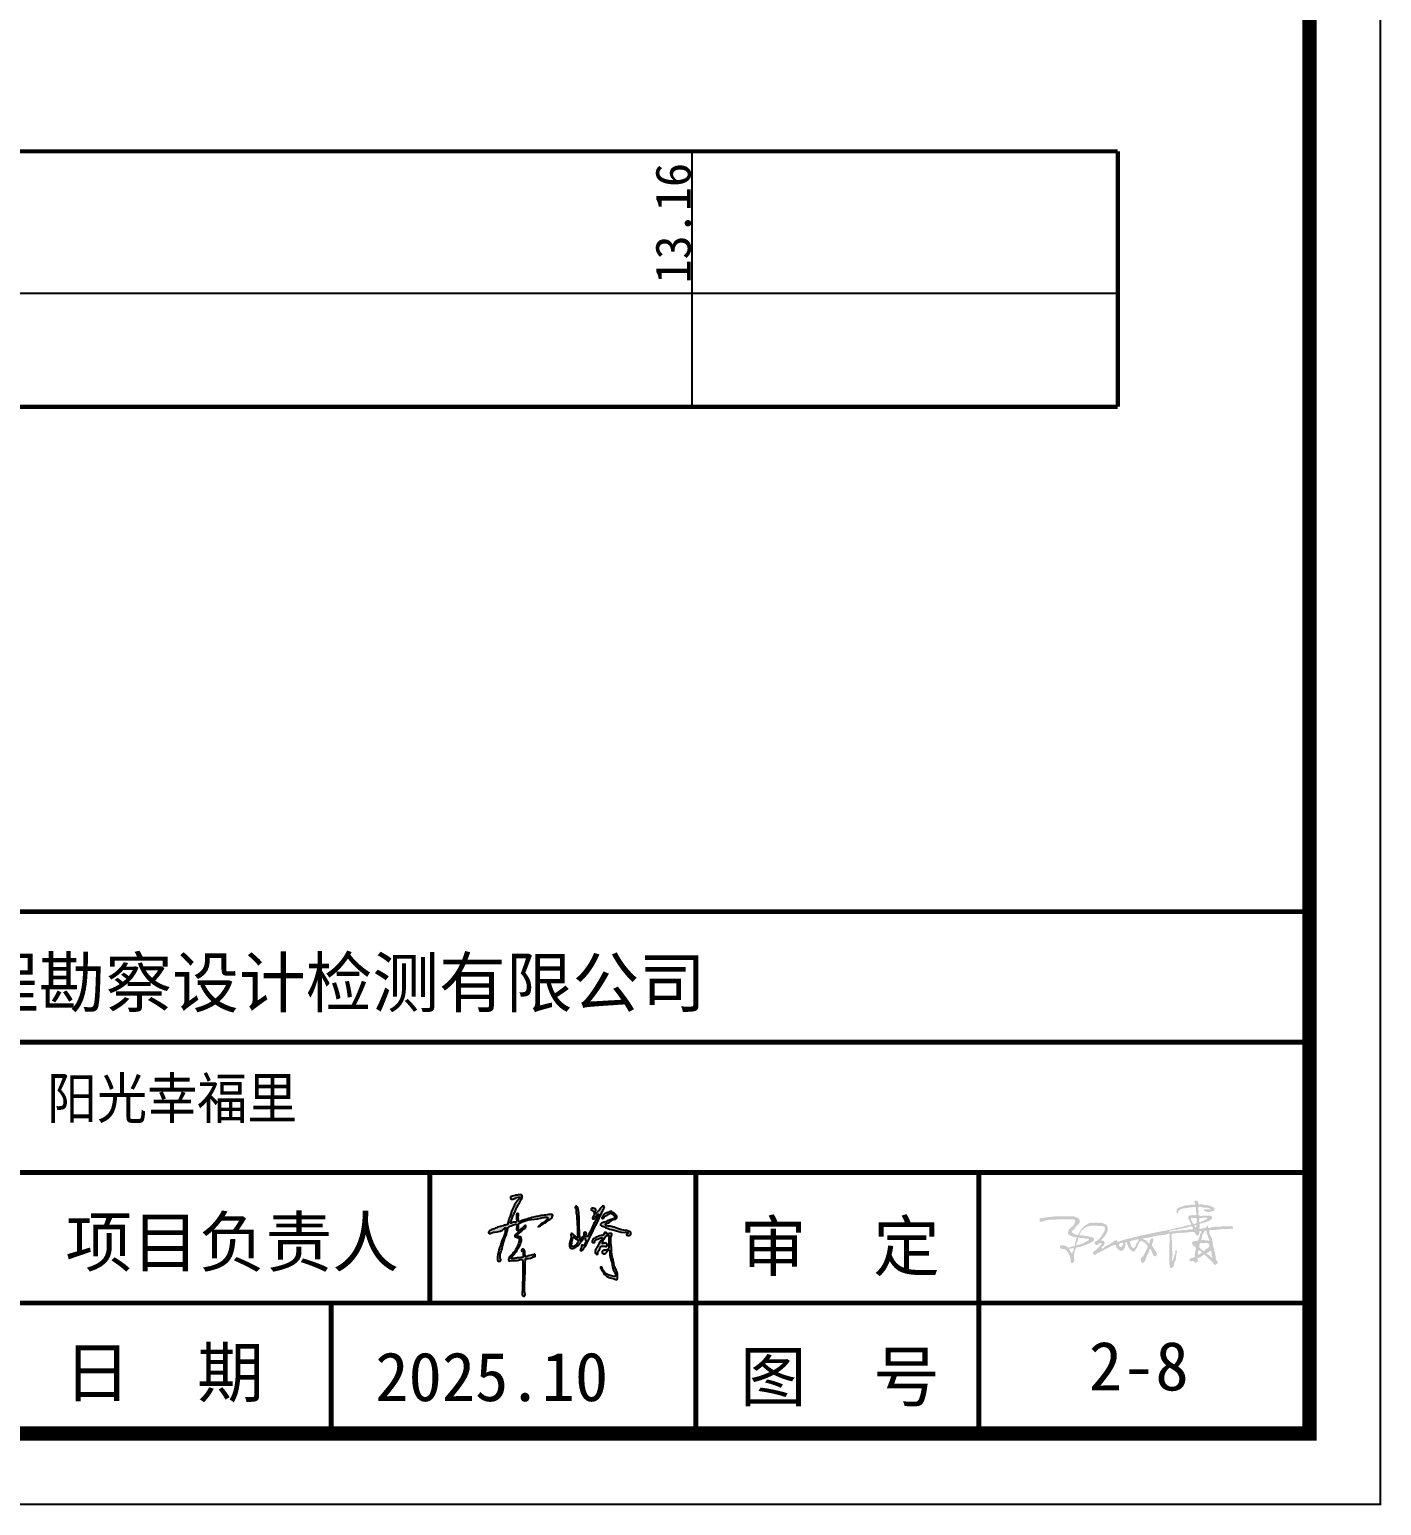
# Model space of a CAD drawing. Header units: millimetres. Extents: x -255 to 9196, y 129 to 426.
# Drawn here: x 3510.3 to 3605.6, y 129.3 to 233.3 of the extents above; entities that cross this region are included whole.
import ezdxf
from ezdxf.enums import TextEntityAlignment as Align

# ---------------------------------------------------------------- set-up
doc = ezdxf.new("R2010")
doc.units = ezdxf.units.MM
doc.layers.add('不打印', color=7, linetype='Continuous', plot=False)
doc.layers.add('地质-图框', color=7, linetype='Continuous')
doc.layers.add('地质-标注栏', color=7, linetype='Continuous')
doc.styles.add('LZ_PMT_LINE', font='', dxfattribs={"height": 2})
doc.styles.get("Standard").update_dxf_attribs({"font": 'simfang.ttf', "height": 2.5})
doc.styles.add('标注栏数据', font='simfang.ttf', dxfattribs={"width": 0.7, "height": 2.5})
doc.styles.get('LZ_PMT_LINE').set_extended_font_data('SimSun')

msp = doc.modelspace()

# ---------------------------------------------------------------- hatches: boundary and pattern name
at = {"linetype": 'Continuous'}
h = msp.add_hatch(color=0, dxfattribs=at)
edge = h.paths.add_edge_path()
edge.add_spline(control_points=[(3544.82, 151), (3544.82, 151), (3544.6, 150.97), (3544.47, 150.9), (3544.31, 150.82), (3544.19, 150.88), (3544.16, 150.96), (3544.2, 151.06), (3544.34, 151.04), (3544.51, 151.12), (3544.72, 151.15), (3545.03, 151.18), (3545, 150.96), (3544.94, 150.81), (3544.84, 150.66), (3544.75, 150.5), (3544.64, 150.33), (3544.54, 150.11), (3544.45, 149.84), (3544.31, 149.64), (3544.27, 149.43), (3544.21, 149.32), (3544.11, 149.16), (3544.28, 149.17), (3544.38, 149.22), (3544.51, 149.23), (3544.66, 149.25), (3544.59, 149.49), (3544.63, 149.64), (3544.59, 149.84), (3544.77, 149.84), (3544.71, 149.64), (3544.74, 149.49), (3544.72, 149.34), (3544.78, 149.25), (3544.98, 149.37), (3545.26, 149.42), (3545.67, 149.55), (3546.07, 149.63), (3546.46, 149.73), (3546.79, 149.73), (3547.01, 149.8), (3547.19, 149.73), (3547.09, 149.52), (3546.85, 149.35), (3546.56, 149.14), (3546.3, 148.98), (3546.18, 148.92), (3546.11, 148.89), (3546.21, 149), (3546.3, 149.07), (3546.5, 149.2), (3546.66, 149.34), (3546.79, 149.44), (3546.83, 149.55), (3546.67, 149.6), (3546.02, 149.38), (3545.39, 149.47), (3544.72, 149.11), (3544.75, 149.07), (3544.72, 148.95), (3544.77, 148.83), (3544.75, 148.68), (3544.84, 148.63), (3544.91, 148.75), (3545.02, 148.83), (3545.11, 148.92), (3545.18, 149), (3545.27, 148.98), (3545.25, 148.82), (3545.07, 148.73), (3544.91, 148.54), (3544.76, 148.45), (3544.67, 148.36), (3544.67, 148.29), (3544.7, 148.17), (3544.93, 148.24), (3544.98, 147.92), (3544.84, 147.58), (3544.62, 147.19), (3544.38, 146.87), (3544.24, 146.77), (3544.2, 146.68), (3544.38, 146.63), (3544.56, 146.7), (3544.83, 146.72), (3544.97, 146.74), (3545.09, 146.76), (3545.06, 146.91), (3545.06, 147.02), (3545.06, 147.18), (3544.93, 147.19), (3544.96, 147.38), (3545.2, 147.28), (3545.16, 147.06), (3545.22, 146.93), (3545.18, 146.77), (3545.47, 146.87), (3545.63, 146.9), (3545.81, 146.94), (3545.89, 146.98), (3545.91, 146.94), (3545.92, 146.9), (3545.92, 146.86), (3545.91, 146.81), (3545.86, 146.81), (3545.68, 146.74), (3545.49, 146.69), (3545.28, 146.67), (3545.26, 146.65), (3545.22, 146.65), (3545.24, 146.62), (3545.18, 146.28), (3545.23, 145.64), (3545.16, 144.87), (3545.15, 144.35), (3545.23, 144.12), (3545.18, 143.99), (3544.99, 144.04), (3545.03, 144.87), (3545.04, 145.58), (3545.03, 146.31), (3545.06, 146.49), (3545.02, 146.54), (3545, 146.6), (3544.81, 146.57), (3544.55, 146.5), (3544.29, 146.54), (3544.07, 146.48), (3544.05, 146.55), (3544.03, 146.61), (3544.06, 146.71), (3544.17, 146.87), (3544.44, 147.09), (3544.61, 147.43), (3544.74, 147.71), (3544.81, 147.89), (3544.82, 148.1), (3544.64, 148.16), (3544.47, 148.2), (3544.49, 148.36), (3544.61, 148.42), (3544.71, 148.48), (3544.73, 148.6), (3544.61, 148.67), (3544.6, 148.84), (3544.66, 149), (3544.57, 149.1), (3544.39, 149.01), (3544.22, 149), (3544.02, 148.91), (3543.98, 148.62), (3543.83, 148.22), (3543.63, 147.67), (3543.56, 147.23), (3543.42, 146.96), (3543.46, 146.82), (3543.44, 146.7), (3543.51, 146.6), (3543.47, 146.52), (3543.43, 146.47), (3543.36, 146.48), (3543.27, 146.49), (3543.25, 146.64), (3543.31, 147.16), (3543.54, 147.84), (3543.81, 148.51), (3543.81, 148.76), (3543.9, 148.86), (3543.77, 148.85), (3543.66, 148.57), (3543.18, 148.57), (3542.84, 148.49), (3542.71, 148.4), (3542.63, 148.46), (3542.64, 148.58), (3542.79, 148.69), (3543.04, 148.77), (3543.36, 148.93), (3543.67, 148.97), (3543.85, 149.05), (3543.98, 149.04), (3543.99, 149.26), (3544.23, 149.77), (3544.35, 150.46), (3544.75, 150.81), (3544.8, 150.89), (3544.83, 150.93), (3544.84, 150.96), (3544.86, 150.99), (3544.82, 151), (3544.82, 151)], knot_values=[0, 0, 0, 0, 0.197659, 0.38152, 0.566109, 0.652135, 0.748753, 0.807036, 0.92578, 1.122031, 1.368988, 1.626652, 1.76802, 1.918621, 2.118344, 2.300641, 2.476901, 2.727997, 3.020459, 3.30281, 3.467088, 3.639635, 3.748419, 3.829445, 4.003086, 4.123696, 4.214806, 4.40081, 4.667341, 4.776567, 4.878347, 5.011798, 5.239779, 5.391232, 5.421408, 5.561877, 5.912571, 6.38166, 6.788598, 7.158235, 7.581854, 7.75821, 7.879208, 8.024703, 8.302733, 8.776744, 9.113748, 9.171835, 9.21185, 9.282009, 9.431192, 9.655122, 9.945004, 10.084012, 10.156313, 10.23478, 10.492922, 12.265977, 12.308224, 12.341497, 12.381398, 12.643767, 12.73859, 12.784271, 12.894334, 13.057034, 13.22312, 13.293963, 13.355493, 13.427134, 13.691979, 13.931156, 14.154695, 14.230531, 14.280349, 14.357953, 14.559753, 14.73671, 15.127693, 15.701362, 16.09181, 16.245167, 16.284172, 16.325965, 16.693564, 16.937976, 17.092889, 17.140175, 17.268068, 17.432612, 17.543247, 17.640717, 17.742204, 17.919021, 18.124187, 18.330875, 18.38331, 18.514374, 18.915136, 19.05586, 19.094889, 19.129342, 19.171939, 19.2281, 19.253164, 19.30045, 19.335915, 19.866366, 19.900833, 19.91431, 19.956102, 19.971506, 20.016335, 20.975658, 21.868584, 22.374573, 22.482502, 22.597173, 22.697846, 22.941553, 24.708467, 25.088101, 25.161193, 25.220954, 25.277606, 25.350797, 25.711986, 26.113546, 26.20435, 26.256258, 26.30822, 26.383415, 26.54161, 26.923438, 27.405824, 27.649529, 27.849929, 27.988286, 28.210288, 28.334066, 28.448614, 28.601664, 28.712075, 28.802319, 28.905249, 29.053216, 29.28859, 29.3441, 29.421244, 29.800842, 29.895833, 30.034219, 30.598059, 31.241971, 31.744499, 31.964954, 32.082734, 32.192402, 32.311997, 32.392136, 32.448377, 32.505145, 32.585331, 32.68582, 32.890345, 34.212601, 34.822842, 34.959792, 35.019354, 35.099489, 35.175216, 35.910229, 36.17828, 36.27437, 36.332015, 36.438545, 36.566652, 36.87459, 37.22398, 37.642874, 37.759289, 37.851306, 37.959659, 38.310672, 39.66111, 39.8191, 39.895663, 39.943134, 39.968266, 39.993907, 40.020381, 40.020381, 40.020381, 40.020381], degree=3, periodic=0)
h = msp.add_hatch(color=0, dxfattribs=at)
edge = h.paths.add_edge_path()
edge.add_spline(control_points=[(3548.75, 150.19), (3548.75, 150.19), (3548.7, 150.37), (3548.87, 150.36), (3548.96, 150.23), (3548.99, 149.93), (3549.04, 149.38), (3549.02, 148.81), (3549.05, 148.29), (3549.08, 148.13), (3549.06, 147.94), (3549.13, 147.99), (3549.15, 148.1), (3549.25, 148.18), (3549.33, 148.25), (3549.35, 148.33), (3549.34, 148.41), (3549.36, 148.53), (3549.46, 148.52), (3549.54, 148.47), (3549.52, 148.38), (3549.46, 148.31), (3549.49, 148.22), (3549.57, 148.2), (3549.64, 148.28), (3549.88, 148.6), (3550.04, 149.21), (3550.28, 149.54), (3550.42, 149.81), (3550.24, 149.77), (3550.22, 149.63), (3550.13, 149.53), (3550.06, 149.44), (3549.91, 149.48), (3550.01, 149.61), (3550.05, 149.7), (3550.08, 149.76), (3550.09, 149.81), (3550.05, 149.85), (3550.07, 149.92), (3550.03, 149.99), (3549.96, 150.06), (3549.84, 150.09), (3549.87, 150.18), (3549.91, 150.23), (3549.94, 150.22), (3549.99, 150.22), (3550.05, 150.21), (3550.12, 150.18), (3550.22, 150.15), (3550.19, 150.05), (3550.13, 149.98), (3550.13, 149.9), (3550.13, 149.78), (3550.28, 149.92), (3550.41, 150.06), (3550.56, 150.26), (3550.7, 150.38), (3550.79, 150.35), (3550.79, 150.24), (3550.68, 150.09), (3550.41, 149.33), (3549.9, 148.52), (3549.57, 147.67), (3549.39, 147.43), (3549.31, 147.35), (3549.28, 147.25), (3549.19, 147.25), (3549.09, 147.22), (3549.1, 147.34), (3549.17, 147.41), (3549.18, 147.5), (3549.19, 147.64), (3549.26, 147.6), (3549.29, 147.58), (3549.36, 147.57), (3549.39, 147.71), (3549.48, 147.78), (3549.53, 147.92), (3549.43, 148.01), (3549.45, 148.12), (3549.33, 148.18), (3549.29, 147.98), (3549.15, 147.88), (3549.05, 147.69), (3548.91, 147.55), (3548.75, 147.45), (3548.59, 147.37), (3548.44, 147.37), (3548.31, 147.46), (3548.33, 147.72), (3548.41, 147.96), (3548.47, 148.21), (3548.41, 148.36), (3548.49, 148.44), (3548.57, 148.4), (3548.62, 148.3), (3548.75, 148.24), (3548.82, 148.17), (3548.89, 148.1), (3548.94, 148.19), (3548.89, 148.37), (3548.91, 148.81), (3548.86, 149.31), (3548.85, 149.75), (3548.77, 149.98), (3548.84, 150.11), (3548.75, 150.19), (3548.75, 150.19)], knot_values=[0, 0, 0, 0, 0.151641, 0.238659, 0.376664, 0.590515, 1.141021, 2.014882, 2.347755, 2.615323, 2.676021, 2.710593, 2.804102, 3.007035, 3.061602, 3.13322, 3.245143, 3.315186, 3.427304, 3.477072, 3.564265, 3.655727, 3.739894, 3.799056, 3.87173, 4.029935, 5.057343, 5.495043, 5.597064, 5.685824, 5.870477, 5.988218, 6.103187, 6.183129, 6.327156, 6.441553, 6.499549, 6.531273, 6.581438, 6.655339, 6.72585, 6.812621, 6.931223, 7.021295, 7.055988, 7.084035, 7.115588, 7.194681, 7.265663, 7.364865, 7.435714, 7.528285, 7.616981, 7.694766, 7.78323, 8.036039, 8.413504, 8.498284, 8.569266, 8.640116, 8.796808, 9.11983, 11.055099, 11.664171, 11.835983, 11.928577, 12.010113, 12.106825, 12.184086, 12.258206, 12.373062, 12.483201, 12.58762, 12.624928, 12.680159, 12.714126, 12.812598, 13.001774, 13.096833, 13.217036, 13.332331, 13.402875, 13.528845, 13.768977, 13.951307, 14.158673, 14.352187, 14.53796, 14.658549, 14.786357, 14.957076, 15.350749, 15.580771, 15.713776, 15.795278, 15.84804, 15.944469, 16.12046, 16.24941, 16.284195, 16.350242, 16.460828, 16.859637, 17.639134, 17.969349, 18.182657, 18.322554, 18.394148, 18.394148, 18.394148, 18.394148], degree=3, periodic=0)
edge = h.paths.add_edge_path()
edge.add_spline(control_points=[(3548.53, 148.08), (3548.53, 148.08), (3548.59, 148.16), (3548.68, 148.15), (3548.74, 148.06), (3548.84, 147.99), (3548.96, 147.97), (3548.99, 147.88), (3548.93, 147.81), (3548.87, 147.7), (3548.75, 147.56), (3548.6, 147.52), (3548.42, 147.56), (3548.48, 147.73), (3548.49, 147.88), (3548.51, 147.97), (3548.53, 148.08), (3548.53, 148.08)], knot_values=[0, 0, 0, 0, 0.075273, 0.154812, 0.252221, 0.377888, 0.530519, 0.569008, 0.63793, 0.773479, 0.964927, 1.137476, 1.253643, 1.402924, 1.561683, 1.692143, 1.765906, 1.765906, 1.765906, 1.765906], degree=3, periodic=0)
h = msp.add_hatch(color=0, dxfattribs=at)
edge = h.paths.add_edge_path()
edge.add_spline(control_points=[(3550.67, 149.48), (3550.67, 149.48), (3550.6, 149.51), (3550.63, 149.59), (3550.66, 149.65), (3550.69, 149.74), (3550.8, 149.79), (3550.9, 149.87), (3551.04, 149.93), (3551.16, 149.96), (3551.29, 150.01), (3551.34, 149.93), (3551.43, 149.91), (3551.51, 149.81), (3551.66, 149.74), (3551.68, 149.59), (3551.65, 149.45), (3551.33, 149.45), (3551.16, 149.18), (3550.92, 149.15), (3550.79, 148.99), (3551.36, 148.94), (3551.7, 148.76), (3552.19, 148.67), (3552.52, 148.61), (3552.65, 148.51), (3552.68, 148.4), (3552.63, 148.31), (3552.51, 148.3), (3552.44, 148.3), (3552.34, 148.32), (3552.38, 148.38), (3552.43, 148.4), (3552.46, 148.53), (3551.92, 148.47), (3551.6, 148.67), (3551.1, 148.74), (3550.84, 148.87), (3550.67, 148.96), (3550.53, 148.97), (3550.51, 149.06), (3550.57, 149.18), (3550.84, 149.22), (3551.12, 149.37), (3551.37, 149.44), (3551.58, 149.57), (3551.49, 149.72), (3551.37, 149.76), (3551.28, 149.87), (3551.14, 149.86), (3551.03, 149.72), (3550.85, 149.66), (3550.73, 149.56), (3550.72, 149.48), (3550.67, 149.48), (3550.67, 149.48)], knot_values=[0, 0, 0, 0, 0.068569, 0.120283, 0.209334, 0.288456, 0.410161, 0.543077, 0.67672, 0.831793, 0.968421, 0.997207, 1.096469, 1.208819, 1.397135, 1.525038, 1.6288, 1.79443, 2.318001, 2.461788, 2.508986, 2.880792, 3.402072, 4.029968, 4.268004, 4.406366, 4.496694, 4.587713, 4.670899, 4.818574, 4.863121, 4.909296, 4.982462, 5.020931, 5.274915, 5.995984, 6.445824, 6.716471, 6.880111, 7.020502, 7.069661, 7.134015, 7.408033, 7.793483, 8.071446, 8.264313, 8.338473, 8.530902, 8.628222, 8.742587, 8.884205, 9.139889, 9.29114, 9.346422, 9.364859, 9.364859, 9.364859, 9.364859], degree=3, periodic=0)
h = msp.add_hatch(color=256)
edge = h.paths.add_edge_path(flags=16)
edge.add_spline(control_points=[(3587.06, 147.65), (3587.05, 147.62), (3587.05, 147.57), (3587.11, 147.52), (3587.16, 147.49), (3587.21, 147.48), (3587.28, 147.49), (3587.29, 147.56), (3587.33, 147.61), (3587.35, 147.67), (3587.37, 147.72), (3587.35, 147.78), (3587.28, 147.78), (3587.21, 147.76), (3587.14, 147.75), (3587.12, 147.68), (3587.07, 147.69), (3587.06, 147.67), (3587.06, 147.65), (3587.06, 147.65)], knot_values=[0, 0, 0, 0, 1.094844, 2.010583, 2.936971, 3.772058, 4.559337, 5.371692, 6.406572, 7.298431, 8.125414, 8.707814, 9.723429, 10.914867, 11.774738, 12.831234, 13.232699, 13.516351, 13.791121, 13.791121, 13.791121, 13.791121], degree=3, periodic=0)
edge = h.paths.add_edge_path()
edge.add_spline(control_points=[(3581.47, 149.27), (3581.47, 149.31), (3581.47, 149.39), (3581.48, 149.45), (3581.47, 149.5), (3581.53, 149.5), (3581.65, 149.52), (3581.89, 149.57), (3582.2, 149.59), (3582.47, 149.64), (3582.72, 149.63), (3582.98, 149.63), (3583.25, 149.64), (3583.55, 149.63), (3583.76, 149.64), (3583.98, 149.63), (3584.11, 149.53), (3584.28, 149.46), (3584.32, 149.28), (3584.24, 149.08), (3584.02, 148.95), (3583.91, 148.72), (3583.76, 148.64), (3583.72, 148.5), (3583.91, 148.42), (3584.14, 148.24), (3584.24, 148.46), (3584.31, 148.62), (3584.48, 148.82), (3584.7, 149.01), (3584.91, 149.15), (3585.18, 149.21), (3585.46, 149.18), (3585.79, 149.21), (3586.03, 149.12), (3586.23, 149.02), (3586.27, 148.82), (3586.29, 148.62), (3586.16, 148.4), (3586.03, 148.19), (3585.9, 148.06), (3585.8, 147.98), (3585.84, 147.89), (3585.95, 147.96), (3586.09, 147.79), (3586.02, 147.56), (3585.86, 147.5), (3585.83, 147.42), (3585.86, 147.33), (3586.01, 147.44), (3586.1, 147.55), (3586.28, 147.6), (3586.41, 147.69), (3586.57, 147.77), (3586.68, 147.88), (3586.82, 147.98), (3586.93, 147.93), (3587.01, 147.8), (3587.19, 147.93), (3587.6, 148.03), (3588.29, 148.22), (3589.17, 148.4), (3590.02, 148.58), (3590.71, 148.7), (3591.23, 148.85), (3591.56, 148.89), (3591.82, 149.01), (3592, 148.99), (3592.19, 149.07), (3592.08, 149.21), (3592.05, 149.34), (3591.94, 149.45), (3591.93, 149.59), (3592, 149.71), (3592.17, 149.7), (3592.32, 149.75), (3592.49, 149.69), (3592.52, 149.81), (3592.51, 149.96), (3592.48, 150.11), (3592.49, 150.33), (3592.27, 150.28), (3592.07, 150.28), (3591.84, 150.22), (3591.6, 150.21), (3591.42, 150.14), (3591.28, 150.07), (3591.24, 149.97), (3591.26, 149.9), (3591.19, 149.84), (3591.13, 149.92), (3591.12, 150.02), (3591.14, 150.19), (3591.37, 150.28), (3591.59, 150.37), (3591.85, 150.43), (3592.09, 150.42), (3592.26, 150.5), (3592.47, 150.42), (3592.42, 150.56), (3592.39, 150.62), (3592.38, 150.69), (3592.4, 150.76), (3592.49, 150.76), (3592.58, 150.72), (3592.67, 150.63), (3592.65, 150.54), (3592.65, 150.44), (3592.83, 150.52), (3593, 150.45), (3593.25, 150.43), (3593.48, 150.4), (3593.65, 150.31), (3593.78, 150.24), (3593.81, 150.13), (3593.77, 150.05), (3593.67, 150.01), (3593.53, 149.97), (3593.37, 149.94), (3593.24, 149.96), (3593.16, 150), (3593.07, 149.99), (3593.06, 150.07), (3593.07, 150.16), (3593.22, 150.12), (3593.34, 150.13), (3593.44, 150.13), (3593.53, 150.11), (3593.52, 150.18), (3593.4, 150.23), (3593.24, 150.25), (3593.04, 150.25), (3592.89, 150.29), (3592.78, 150.32), (3592.68, 150.33), (3592.65, 150.22), (3592.67, 150.08), (3592.68, 149.92), (3592.64, 149.77), (3592.7, 149.7), (3592.85, 149.65), (3593.1, 149.71), (3593.35, 149.67), (3593.56, 149.69), (3593.68, 149.52), (3593.46, 149.31), (3593.18, 149.25), (3592.95, 149.14), (3592.76, 149.14), (3592.73, 149.03), (3592.76, 148.93), (3592.68, 148.7), (3592.98, 148.79), (3593.12, 148.84), (3593.27, 148.86), (3593.24, 148.97), (3593.37, 149.02), (3593.28, 148.73), (3593.76, 148.96), (3594.09, 148.88), (3594.56, 148.97), (3594.85, 148.92), (3595.02, 148.97), (3595.08, 148.91), (3595.11, 148.86), (3595.11, 148.81), (3595.09, 148.77), (3595.04, 148.78), (3594.96, 148.77), (3594.81, 148.75), (3594.51, 148.74), (3594.1, 148.74), (3593.76, 148.65), (3593.45, 148.7), (3593.38, 148.43), (3593.62, 148.17), (3593.67, 147.7), (3593.75, 147.27), (3593.89, 146.88), (3593.86, 146.56), (3594.09, 146.4), (3593.94, 146.27), (3593.78, 146.17), (3593.66, 146.51), (3593.38, 146.61), (3593.24, 146.83), (3593.12, 146.88), (3593.1, 147), (3592.88, 146.82), (3592.78, 146.73), (3592.57, 146.71), (3592.58, 146.59), (3592.63, 146.54), (3592.63, 146.44), (3592.53, 146.39), (3592.4, 146.37), (3592.36, 146.51), (3592.22, 146.48), (3592.12, 146.47), (3592.01, 146.52), (3592.03, 146.67), (3592.19, 146.7), (3592.3, 146.74), (3592.46, 146.79), (3592.37, 146.97), (3592.47, 147.12), (3592.44, 147.27), (3592.52, 147.44), (3592.37, 147.53), (3592.25, 147.61), (3592.19, 147.79), (3592.33, 147.9), (3592.48, 147.9), (3592.66, 147.94), (3592.69, 148.11), (3592.78, 148.25), (3592.77, 148.39), (3592.85, 148.47), (3592.89, 148.55), (3592.83, 148.61), (3592.72, 148.61), (3592.74, 148.48), (3592.72, 148.37), (3592.58, 148.24), (3592.45, 148.37), (3592.42, 148.51), (3592.23, 148.56), (3591.88, 148.5), (3591.47, 148.47), (3591.09, 148.46), (3590.93, 148.41), (3590.79, 148.44), (3590.78, 148.34), (3590.77, 148.22), (3590.79, 147.98), (3590.8, 147.67), (3590.79, 147.28), (3590.87, 146.87), (3590.79, 146.67), (3590.81, 146.47), (3590.86, 146.52), (3590.86, 146.59), (3590.92, 146.67), (3590.96, 146.78), (3590.96, 146.91), (3591.04, 147.01), (3591.02, 147.12), (3591.05, 147.19), (3591.06, 147.28), (3591.11, 147.25), (3591.17, 147.18), (3591.1, 146.98), (3591.09, 146.76), (3591.06, 146.53), (3590.95, 146.4), (3590.97, 146.24), (3590.88, 146.1), (3590.8, 145.98), (3590.69, 145.99), (3590.63, 146.08), (3590.63, 146.24), (3590.6, 146.44), (3590.62, 146.76), (3590.61, 147.14), (3590.62, 147.71), (3590.64, 148.08), (3590.63, 148.46), (3590.34, 148.33), (3590.09, 148.32), (3589.68, 148.28), (3589.36, 148.19), (3589.04, 148.11), (3588.9, 148.11), (3588.72, 148.1), (3588.8, 148), (3588.93, 148.01), (3589.05, 147.87), (3589.1, 147.76), (3589.24, 147.72), (3589.22, 147.87), (3589.25, 147.98), (3589.33, 148.06), (3589.46, 148.11), (3589.5, 147.93), (3589.45, 147.8), (3589.36, 147.66), (3589.43, 147.52), (3589.53, 147.36), (3589.64, 147.18), (3589.76, 147), (3589.71, 146.85), (3589.59, 146.8), (3589.5, 146.89), (3589.42, 147), (3589.4, 147.14), (3589.35, 147.25), (3589.23, 147.43), (3589.19, 147.15), (3589.09, 146.96), (3588.95, 146.7), (3588.9, 146.45), (3588.75, 146.33), (3588.61, 146.42), (3588.61, 146.54), (3588.58, 146.67), (3588.71, 146.78), (3588.84, 146.93), (3588.93, 147.16), (3589.03, 147.33), (3589.08, 147.47), (3589.08, 147.58), (3588.93, 147.71), (3588.81, 147.85), (3588.64, 147.92), (3588.56, 147.89), (3588.42, 147.71), (3588.37, 147.48), (3588.22, 147.3), (3588.22, 147.18), (3588.1, 147.15), (3588.02, 147.18), (3587.91, 147.25), (3587.78, 147.36), (3587.71, 147.52), (3587.67, 147.63), (3587.63, 147.72), (3587.63, 147.77), (3587.64, 147.83), (3587.59, 147.82), (3587.5, 147.81), (3587.54, 147.64), (3587.48, 147.47), (3587.41, 147.29), (3587.26, 147.2), (3587.11, 147.2), (3587.03, 147.32), (3586.91, 147.39), (3586.86, 147.49), (3586.87, 147.65), (3586.65, 147.6), (3586.49, 147.54), (3586.27, 147.4), (3586, 147.28), (3585.71, 147.1), (3585.48, 147.02), (3585.37, 146.91), (3585.29, 146.94), (3585.25, 147), (3585.19, 147.12), (3585.31, 147.17), (3585.42, 147.26), (3585.55, 147.38), (3585.68, 147.5), (3585.75, 147.6), (3585.81, 147.65), (3585.85, 147.73), (3585.77, 147.79), (3585.67, 147.74), (3585.61, 147.62), (3585.48, 147.61), (3585.37, 147.66), (3585.33, 147.75), (3585.35, 147.87), (3585.5, 147.88), (3585.65, 148.05), (3585.82, 148.2), (3585.91, 148.41), (3586.02, 148.54), (3586.06, 148.69), (3586.1, 148.85), (3585.98, 148.93), (3585.81, 148.99), (3585.62, 148.94), (3585.41, 149.01), (3585.25, 148.98), (3585.07, 148.98), (3584.91, 148.95), (3584.78, 148.89), (3584.66, 148.85), (3584.59, 148.77), (3584.48, 148.68), (3584.37, 148.58), (3584.34, 148.45), (3584.28, 148.4), (3584.27, 148.28), (3584.41, 148.31), (3584.53, 148.3), (3584.68, 148.25), (3584.85, 148.26), (3584.98, 148.19), (3585.11, 148.19), (3585.2, 148.14), (3585.29, 148.12), (3585.31, 148.03), (3585.31, 147.96), (3585.24, 147.87), (3585.05, 147.77), (3584.8, 147.64), (3584.52, 147.57), (3584.31, 147.47), (3584.16, 147.47), (3584.01, 147.45), (3583.99, 147.27), (3583.93, 147.11), (3583.87, 146.89), (3583.9, 146.68), (3583.92, 146.49), (3583.86, 146.35), (3583.66, 146.32), (3583.66, 146.56), (3583.63, 146.79), (3583.52, 147.02), (3583.39, 147.24), (3583.19, 147.37), (3582.99, 147.33), (3582.9, 147.44), (3582.89, 147.59), (3583.03, 147.59), (3583.17, 147.59), (3583.35, 147.57), (3583.55, 147.36), (3583.73, 147.56), (3583.96, 147.52), (3583.95, 147.7), (3584, 147.84), (3584.03, 148), (3584.07, 148.1), (3584.12, 148.21), (3583.96, 148.13), (3583.85, 148.22), (3583.7, 148.26), (3583.54, 148.3), (3583.48, 148.43), (3583.47, 148.55), (3583.53, 148.72), (3583.71, 148.88), (3583.92, 149.05), (3583.96, 149.25), (3584, 149.43), (3583.82, 149.43), (3583.59, 149.43), (3583.25, 149.42), (3582.9, 149.45), (3582.58, 149.4), (3582.27, 149.4), (3581.96, 149.39), (3581.71, 149.27), (3581.6, 149.26), (3581.47, 149.26), (3581.47, 149.27)], knot_values=[0, 0, 0, 0, 1.976312, 3.018367, 3.269898, 3.749702, 4.834006, 9.62362, 13.452743, 18.627688, 21.612948, 24.346242, 29.741381, 33.302581, 37.366558, 39.173731, 42.502539, 44.546889, 46.627753, 49.567369, 53.604173, 57.284866, 59.75768, 61.074803, 62.326696, 67.979375, 69.132216, 71.889253, 75.683349, 80.376133, 84.739519, 86.490853, 92.234156, 97.068019, 100.429757, 103.693796, 105.598345, 109.17742, 112.023186, 116.60901, 119.542734, 120.725083, 121.411546, 123.11809, 124.588039, 129.410696, 130.720715, 131.927345, 132.512105, 134.442431, 137.229942, 139.767682, 141.969606, 144.264473, 147.202208, 149.156303, 150.995179, 151.77243, 155.250043, 157.768724, 171.532936, 185.086132, 197.290427, 209.084545, 215.623844, 220.562481, 223.780967, 227.404624, 228.938971, 231.18602, 232.99334, 235.279714, 237.39077, 238.413247, 240.945245, 243.852354, 245.95977, 246.754168, 248.413036, 252.429649, 254.024041, 256.622344, 259.532533, 263.465936, 266.597203, 270.043433, 271.790493, 273.165009, 274.278271, 275.155617, 275.96863, 278.137574, 279.489418, 282.933465, 287.218074, 290.631735, 294.43893, 297.066035, 299.279555, 300.631477, 301.741743, 302.480205, 303.51679, 304.510579, 305.744526, 308.045667, 309.10708, 309.738011, 311.721468, 314.587144, 318.560317, 321.978382, 324.929444, 326.726307, 328.375842, 329.212915, 330.25815, 332.912487, 335.737852, 337.322197, 338.464063, 339.540303, 340.517248, 341.291475, 343.24226, 345.424661, 346.906066, 347.790693, 348.283761, 349.37956, 352.817893, 355.786154, 358.093634, 359.322049, 360.782347, 361.645093, 363.565636, 367.250663, 368.807935, 369.801923, 370.698936, 375.382624, 380.290659, 382.057817, 384.048911, 387.541174, 392.467198, 396.884683, 398.870852, 399.463262, 401.525914, 403.50169, 407.635898, 409.387035, 411.233271, 412.280452, 413.20357, 415.190434, 419.044115, 426.82695, 433.696307, 438.234604, 439.880328, 440.5342, 441.546128, 442.183141, 442.753004, 443.168649, 444.25252, 446.435187, 449.787888, 457.012911, 463.817808, 466.622312, 467.653782, 474.772731, 480.221843, 487.75307, 493.758919, 498.268061, 500.770469, 503.126663, 504.93944, 508.215227, 514.602973, 517.725651, 519.162893, 519.653701, 522.57407, 525.985365, 528.091346, 529.420767, 530.44176, 531.074818, 533.51958, 534.412854, 536.192404, 538.038156, 539.769774, 540.822907, 542.444399, 544.691107, 546.792547, 548.016807, 551.031041, 552.848139, 555.141276, 557.888754, 559.117839, 562.162851, 564.274516, 565.814007, 568.969099, 570.805367, 573.405532, 575.322644, 577.850069, 578.932876, 580.303886, 580.965396, 582.395387, 583.584192, 585.599442, 587.646145, 589.914983, 591.789159, 593.27422, 597.94608, 607.063846, 611.402782, 614.073872, 615.321987, 615.878503, 617.519975, 620.919802, 626.227157, 631.278458, 637.955565, 642.446505, 643.232821, 643.760483, 644.456326, 646.177092, 647.742257, 649.719808, 651.636288, 652.979528, 654.238301, 655.194152, 655.659487, 656.394987, 659.092563, 663.591374, 666.73103, 668.397875, 670.738048, 673.250698, 675.453964, 676.439317, 677.660828, 679.829027, 683.261807, 686.437325, 693.520123, 699.871158, 710.80178, 711.665262, 714.371367, 719.852061, 724.798696, 731.582425, 735.049173, 737.977924, 739.413207, 740.181114, 742.294893, 744.847896, 747.080249, 748.01495, 749.656081, 751.744516, 753.156469, 754.723524, 756.064382, 759.453584, 761.036376, 762.882106, 765.701193, 769.323154, 772.347842, 774.172791, 775.585183, 777.013936, 779.293074, 781.697647, 782.695741, 785.087573, 787.226283, 790.776274, 796.031545, 799.610519, 801.573474, 803.326881, 805.300637, 806.912735, 808.495868, 812.035945, 815.779267, 818.869602, 820.811829, 822.125877, 823.541907, 828.940789, 830.302191, 831.031036, 832.606796, 840.023967, 840.684534, 842.883131, 844.244533, 845.363175, 846.535711, 849.926761, 852.286909, 854.171399, 855.113645, 856.128269, 856.673621, 857.147526, 858.050728, 860.090115, 862.716938, 866.384136, 867.936357, 870.065038, 872.061231, 873.982345, 875.67185, 877.131449, 879.445427, 882.719542, 885.677448, 890.574174, 895.673374, 900.269723, 901.080783, 902.0814, 903.195863, 904.760709, 906.51745, 907.912156, 911.149921, 913.959999, 915.505406, 916.565642, 917.656816, 918.348052, 920.340725, 921.570186, 923.703426, 925.112377, 926.520541, 927.902372, 929.517787, 932.398315, 937.179688, 939.59686, 942.195605, 944.091548, 946.864224, 947.8244, 950.291283, 954.566441, 955.923755, 959.676397, 961.5313, 963.693704, 966.5664, 967.727809, 969.03891, 971.169049, 973.960761, 975.413252, 976.517354, 977.539594, 979.222904, 980.846563, 983.344484, 985.952933, 988.091281, 989.728729, 991.182119, 992.528204, 993.655163, 994.585274, 995.88215, 998.258073, 1003.821633, 1008.058251, 1010.833525, 1013.583601, 1014.67668, 1017.228742, 1019.702485, 1022.748285, 1026.782974, 1029.033757, 1031.10648, 1032.665939, 1035.775685, 1038.774974, 1043.505154, 1046.495812, 1049.996333, 1053.115253, 1054.040804, 1056.294707, 1057.620278, 1059.043068, 1062.953747, 1065.090649, 1070.123473, 1071.433068, 1073.272203, 1075.944948, 1078.502315, 1080.15249, 1081.014965, 1082.574426, 1084.823859, 1086.961129, 1089.405106, 1091.419354, 1092.609896, 1094.709199, 1098.735043, 1103.263313, 1105.737056, 1107.750914, 1109.564562, 1112.173013, 1118.219875, 1124.030812, 1127.369626, 1132.591904, 1137.489058, 1140.639116, 1143.742249, 1144.231568, 1144.231568, 1144.231568, 1144.231568], degree=3, periodic=0)
edge = h.paths.add_edge_path(flags=16)
edge.add_spline(control_points=[(3587.83, 147.83), (3587.85, 147.79), (3587.88, 147.7), (3587.89, 147.58), (3587.96, 147.49), (3588.03, 147.4), (3588.13, 147.42), (3588.21, 147.48), (3588.25, 147.6), (3588.29, 147.71), (3588.35, 147.8), (3588.39, 147.86), (3588.43, 147.92), (3588.46, 147.98), (3588.41, 148.05), (3588.28, 147.99), (3588.13, 147.98), (3588, 147.92), (3587.89, 147.91), (3587.82, 147.87), (3587.83, 147.84), (3587.83, 147.83)], knot_values=[0, 0, 0, 0, 2.065977, 3.778019, 5.026363, 7.020016, 7.991516, 9.334166, 11.098954, 13.338472, 14.354147, 15.643986, 16.805999, 17.506465, 18.120776, 20.055848, 22.53053, 24.848178, 26.280873, 27.23305, 27.71727, 27.71727, 27.71727, 27.71727], degree=3, periodic=0)
edge = h.paths.add_edge_path(flags=17)
edge.add_spline(control_points=[(3592.19, 148.93), (3592.21, 148.93), (3592.25, 148.9), (3592.26, 148.83), (3592.29, 148.78), (3592.25, 148.69), (3592.04, 148.75), (3591.85, 148.67), (3591.64, 148.7), (3591.47, 148.65), (3591.24, 148.64), (3591.01, 148.61), (3590.79, 148.61), (3590.65, 148.52), (3590.56, 148.59), (3590.78, 148.67), (3590.89, 148.67), (3591.08, 148.71), (3591.25, 148.71), (3591.41, 148.77), (3591.57, 148.79), (3591.74, 148.83), (3591.9, 148.86), (3592.04, 148.9), (3592.11, 148.94), (3592.16, 148.94), (3592.18, 148.93), (3592.19, 148.93)], knot_values=[0, 0, 0, 0, 0.777686, 1.929051, 2.760418, 3.308433, 5.798843, 10.064954, 12.451385, 14.874019, 17.777373, 22.090389, 25.106741, 27.549329, 27.908396, 29.455131, 33.457187, 35.066045, 37.764147, 40.527792, 42.5051, 44.669727, 48.209364, 49.784594, 50.888217, 51.544484, 51.936834, 51.936834, 51.936834, 51.936834], degree=3, periodic=0)
edge = h.paths.add_edge_path(flags=16)
edge.add_spline(control_points=[(3592.39, 148.97), (3592.4, 148.94), (3592.42, 148.89), (3592.46, 148.85), (3592.52, 148.81), (3592.53, 148.89), (3592.52, 148.95), (3592.53, 149.01), (3592.5, 149.04), (3592.45, 149.03), (3592.42, 149.02), (3592.37, 149), (3592.39, 148.98), (3592.39, 148.97)], knot_values=[0, 0, 0, 0, 1.245613, 2.175218, 2.84887, 3.463701, 4.88207, 5.540711, 6.008538, 6.560514, 7.449846, 7.84399, 8.22639, 8.22639, 8.22639, 8.22639], degree=3, periodic=0)
edge = h.paths.add_edge_path(flags=16)
edge.add_spline(control_points=[(3592.17, 149.51), (3592.15, 149.51), (3592.12, 149.45), (3592.16, 149.36), (3592.22, 149.28), (3592.24, 149.2), (3592.28, 149.15), (3592.31, 149.08), (3592.38, 149.09), (3592.44, 149.11), (3592.48, 149.15), (3592.53, 149.16), (3592.53, 149.2), (3592.53, 149.3), (3592.57, 149.44), (3592.49, 149.54), (3592.4, 149.53), (3592.32, 149.52), (3592.25, 149.53), (3592.2, 149.53), (3592.17, 149.54), (3592.16, 149.52), (3592.17, 149.52), (3592.17, 149.51)], knot_values=[0, 0, 0, 0, 0.861244, 2.431031, 3.852702, 5.085635, 5.85594, 6.934384, 7.860311, 8.665001, 9.656767, 10.144616, 10.436036, 11.285115, 14.912628, 15.689596, 16.719567, 18.186906, 19.266269, 19.953127, 20.276731, 20.450871, 20.557842, 20.557842, 20.557842, 20.557842], degree=3, periodic=0)
edge = h.paths.add_edge_path(flags=16)
edge.add_spline(control_points=[(3592.72, 149.48), (3592.72, 149.45), (3592.71, 149.39), (3592.71, 149.31), (3592.71, 149.25), (3592.76, 149.23), (3592.82, 149.22), (3592.87, 149.26), (3592.93, 149.3), (3593.01, 149.33), (3593.09, 149.33), (3593.13, 149.4), (3593.19, 149.43), (3593.24, 149.44), (3593.28, 149.44), (3593.33, 149.45), (3593.29, 149.49), (3593.28, 149.57), (3593.14, 149.53), (3593.01, 149.55), (3592.9, 149.52), (3592.81, 149.53), (3592.77, 149.52), (3592.72, 149.53), (3592.72, 149.5), (3592.72, 149.49), (3592.72, 149.48)], knot_values=[0, 0, 0, 0, 1.627271, 2.564917, 3.463325, 4.107991, 4.704694, 5.809748, 6.927935, 7.926836, 9.222179, 10.242214, 11.082175, 11.993147, 12.703979, 13.04412, 13.515506, 14.375081, 16.367968, 18.130075, 20.108708, 21.275945, 21.825603, 22.498973, 22.613285, 22.934178, 22.934178, 22.934178, 22.934178], degree=3, periodic=0)
edge = h.paths.add_edge_path(flags=16)
edge.add_spline(control_points=[(3593.1, 148.59), (3593.07, 148.56), (3593.01, 148.49), (3592.96, 148.37), (3592.9, 148.26), (3592.92, 148.15), (3592.86, 148.08), (3592.85, 148.01), (3592.88, 147.95), (3592.97, 147.98), (3593.09, 147.97), (3593.22, 147.91), (3593.34, 147.97), (3593.38, 147.88), (3593.46, 147.97), (3593.35, 148.07), (3593.36, 148.21), (3593.3, 148.33), (3593.25, 148.44), (3593.24, 148.53), (3593.23, 148.61), (3593.18, 148.64), (3593.11, 148.64), (3593.11, 148.59), (3593.1, 148.59)], knot_values=[0, 0, 0, 0, 2.001049, 3.674502, 5.771722, 7.156147, 8.41876, 9.470853, 10.127335, 10.852845, 13.021442, 15.353893, 16.866073, 17.608889, 18.399536, 20.205357, 22.625681, 24.41842, 26.100767, 27.697592, 28.445905, 29.247463, 30.191838, 30.721959, 30.721959, 30.721959, 30.721959], degree=3, periodic=0)
edge = h.paths.add_edge_path(flags=16)
edge.add_spline(control_points=[(3592.76, 147.68), (3592.76, 147.65), (3592.74, 147.58), (3592.71, 147.46), (3592.79, 147.38), (3592.88, 147.3), (3592.96, 147.21), (3593.09, 147.17), (3593.15, 147.28), (3593.24, 147.37), (3593.36, 147.42), (3593.43, 147.52), (3593.46, 147.63), (3593.38, 147.72), (3593.28, 147.77), (3593.13, 147.74), (3593, 147.79), (3592.88, 147.75), (3592.81, 147.77), (3592.75, 147.74), (3592.76, 147.7), (3592.76, 147.68)], knot_values=[0, 0, 0, 0, 1.621992, 3.308842, 4.508909, 6.438784, 8.406396, 9.887104, 11.272649, 13.072815, 15.431049, 16.969104, 18.225996, 19.790057, 21.47997, 23.344688, 25.770547, 27.41792, 28.509462, 29.001281, 29.820485, 29.820485, 29.820485, 29.820485], degree=3, periodic=0)
edge = h.paths.add_edge_path(flags=16)
edge.add_spline(control_points=[(3592.68, 147.21), (3592.65, 147.19), (3592.62, 147.13), (3592.64, 147.04), (3592.62, 146.98), (3592.65, 146.94), (3592.69, 146.94), (3592.73, 146.99), (3592.8, 147.01), (3592.86, 147.04), (3592.91, 147.08), (3592.88, 147.13), (3592.84, 147.17), (3592.8, 147.19), (3592.77, 147.23), (3592.73, 147.24), (3592.7, 147.26), (3592.67, 147.23), (3592.69, 147.21), (3592.68, 147.21)], knot_values=[0, 0, 0, 0, 1.23237, 2.862046, 3.675794, 4.080594, 4.699096, 5.35691, 6.876583, 7.681133, 8.417953, 8.942195, 9.954773, 10.679344, 11.236603, 11.826958, 12.460554, 12.741244, 13.107108, 13.107108, 13.107108, 13.107108], degree=3, periodic=0)
edge = h.paths.add_edge_path(flags=16)
edge.add_spline(control_points=[(3593.3, 147.09), (3593.28, 147.08), (3593.24, 147.06), (3593.24, 146.99), (3593.32, 146.96), (3593.39, 146.92), (3593.45, 146.85), (3593.5, 146.8), (3593.57, 146.77), (3593.61, 146.72), (3593.67, 146.76), (3593.62, 146.83), (3593.6, 146.9), (3593.61, 146.99), (3593.58, 147.08), (3593.58, 147.16), (3593.56, 147.23), (3593.5, 147.22), (3593.47, 147.19), (3593.42, 147.16), (3593.38, 147.13), (3593.35, 147.11), (3593.32, 147.1), (3593.31, 147.09), (3593.3, 147.09)], knot_values=[0, 0, 0, 0, 1.078617, 1.584482, 2.769352, 4.19498, 5.366298, 6.581313, 7.563654, 8.507528, 8.990575, 10.154726, 11.423765, 12.462376, 13.998568, 15.210379, 16.153849, 16.746294, 17.483217, 18.246977, 18.971547, 19.662222, 19.902153, 20.241453, 20.241453, 20.241453, 20.241453], degree=3, periodic=0)
edge = h.paths.add_edge_path(flags=16)
edge.add_spline(control_points=[(3583.57, 147.28), (3583.59, 147.27), (3583.61, 147.23), (3583.64, 147.17), (3583.69, 147.11), (3583.7, 147.04), (3583.81, 147), (3583.74, 147.16), (3583.87, 147.16), (3583.86, 147.25), (3583.86, 147.31), (3583.87, 147.37), (3583.82, 147.41), (3583.74, 147.4), (3583.66, 147.36), (3583.58, 147.38), (3583.55, 147.32), (3583.56, 147.29), (3583.57, 147.28)], knot_values=[0, 0, 0, 0, 1.076924, 2.082744, 2.865184, 4.332782, 4.901003, 6.550431, 7.733202, 8.571799, 9.759042, 10.52869, 11.144503, 12.459715, 13.851956, 14.688205, 15.691416, 16.049705, 16.049705, 16.049705, 16.049705], degree=3, periodic=0)
edge = h.paths.add_edge_path(flags=16)
edge.add_spline(control_points=[(3584.2, 148.1), (3584.19, 148.04), (3584.15, 147.92), (3584.1, 147.77), (3584.06, 147.67), (3584.02, 147.55), (3584.21, 147.65), (3584.37, 147.67), (3584.62, 147.76), (3584.77, 147.9), (3584.92, 147.93), (3584.98, 148.07), (3584.69, 148.05), (3584.51, 148.13), (3584.34, 148.11), (3584.21, 148.14), (3584.2, 148.11), (3584.2, 148.1)], knot_values=[0, 0, 0, 0, 2.639694, 5.480822, 6.640847, 7.833901, 9.379189, 12.619169, 16.706763, 20.039631, 21.716381, 22.636913, 25.384768, 29.554076, 32.467188, 33.476001, 33.820235, 33.820235, 33.820235, 33.820235], degree=3, periodic=0)
h = msp.add_hatch(color=0, dxfattribs=at)
edge = h.paths.add_edge_path()
edge.add_spline(control_points=[(3550.13, 147.91), (3550.13, 147.91), (3550.1, 147.86), (3550.12, 147.8), (3550.03, 147.78), (3549.91, 147.79), (3549.94, 147.91), (3549.98, 148.06), (3550.25, 148.15), (3550.46, 148.32), (3550.71, 148.27), (3550.76, 148.38), (3550.77, 148.45), (3550.81, 148.52), (3550.87, 148.5), (3550.92, 148.5), (3550.98, 148.47), (3550.89, 148.37), (3551.11, 148.41), (3551.19, 148.42), (3551.3, 148.43), (3551.34, 148.35), (3551.28, 148.26), (3551.22, 147.95), (3551.3, 147.52), (3551.3, 146.94), (3551.44, 146.5), (3551.48, 146.08), (3551.7, 145.76), (3551.74, 145.48), (3551.72, 145.11), (3551.4, 145.28), (3551.12, 145.3), (3550.76, 145.55), (3550.65, 145.78), (3550.46, 146.05), (3550.63, 146.08), (3550.68, 145.78), (3550.96, 145.51), (3551.3, 145.44), (3551.52, 145.38), (3551.64, 145.54), (3551.36, 145.87), (3551.38, 146.32), (3551.17, 146.79), (3551.17, 147.04), (3551.16, 147.31), (3550.99, 147.19), (3550.94, 147.06), (3550.8, 146.97), (3550.58, 147.02), (3550.67, 147.26), (3550.88, 147.23), (3551.01, 147.31), (3551.1, 147.38), (3551.12, 147.53), (3551.11, 147.74), (3551.1, 147.98), (3551.12, 148.15), (3551.17, 148.29), (3551.02, 148.32), (3550.92, 148.25), (3550.8, 148.13), (3550.73, 147.95), (3550.66, 147.83), (3550.64, 147.67), (3550.8, 147.79), (3550.99, 147.76), (3551.01, 147.61), (3550.96, 147.49), (3550.83, 147.55), (3550.7, 147.52), (3550.55, 147.55), (3550.47, 147.42), (3550.47, 147.25), (3550.32, 147.14), (3550.32, 146.91), (3550.13, 147.02), (3550.15, 147.19), (3550.17, 147.37), (3550.42, 147.57), (3550.4, 147.86), (3550.71, 148.06), (3550.6, 148.16), (3550.45, 148.11), (3550.33, 148.02), (3550.2, 148.01), (3550.13, 147.91), (3550.13, 147.91)], knot_values=[0, 0, 0, 0, 0.055468, 0.108636, 0.15794, 0.287628, 0.37734, 0.476649, 0.75171, 1.123031, 1.300816, 1.366581, 1.456854, 1.512333, 1.573547, 1.619172, 1.668973, 1.725776, 1.864766, 2.013087, 2.08294, 2.139601, 2.250537, 2.381097, 3.075455, 3.543653, 4.104514, 4.464494, 4.787032, 5.203317, 5.40603, 5.616843, 5.99304, 6.370507, 6.777418, 6.94852, 7.030929, 7.122552, 7.732463, 8.067039, 8.223055, 8.316505, 8.586054, 9.28966, 9.67584, 10.05418, 10.155537, 10.294914, 10.465459, 10.604836, 10.778578, 10.941849, 11.144698, 11.309695, 11.402433, 11.470004, 11.732206, 12.043571, 12.185022, 12.283689, 12.403076, 12.505804, 12.656503, 12.905748, 13.048865, 13.138997, 13.234967, 13.485832, 13.543772, 13.672045, 13.771801, 13.919401, 14.076061, 14.176105, 14.345032, 14.547447, 14.695176, 14.823507, 14.981121, 15.175895, 15.356401, 15.862654, 16.044634, 16.091003, 16.247663, 16.464121, 16.52785, 16.655078, 16.655078, 16.655078, 16.655078], degree=3, periodic=0)

# ---------------------------------------------------------------- linework, layer by layer
at = {"const_width": 0.345}
for points in [[(3416.63, 171.11), (3600.49, 171.11), (3600.49, 134.34), (3416.63, 134.34), (3416.63, 171.11)], [(3416.63, 171.11), (3600.49, 171.11), (3600.49, 134.34), (3416.63, 134.34), (3416.63, 171.11)], [(3416.63, 161.92), (3600.49, 161.92)], [(3416.63, 152.73), (3600.49, 152.73)], [(3538.5, 152.73), (3538.5, 143.53)], [(3557.24, 152.73), (3557.24, 143.53)], [(3577.18, 143.53), (3577.18, 152.73)], [(3416.63, 143.53), (3600.49, 143.53)], [(3439.61, 143.53), (3600.49, 143.53)], [(3531.54, 143.53), (3531.54, 134.34)], [(3557.24, 143.53), (3557.24, 134.34)], [(3577.18, 134.34), (3577.18, 143.53)]]:
    msp.add_lwpolyline(points, dxfattribs=at)
at = {"color": 0}
for points, start_tangent, end_tangent in [([(3544.82, 151), (3544.63, 150.96), (3544.46, 150.89), (3544.28, 150.85), (3544.2, 150.88), (3544.17, 150.98), (3544.19, 151.03), (3544.31, 151.05), (3544.5, 151.11), (3544.74, 151.15), (3545, 151.11), (3544.99, 150.97), (3544.94, 150.83), (3544.84, 150.65), (3544.75, 150.5), (3544.66, 150.35), (3544.55, 150.12), (3544.44, 149.85), (3544.31, 149.59), (3544.27, 149.44), (3544.19, 149.28), (3544.15, 149.18), (3544.23, 149.17), (3544.4, 149.22), (3544.52, 149.23), (3544.61, 149.26), (3544.61, 149.44), (3544.61, 149.71), (3544.63, 149.82), (3544.73, 149.82), (3544.73, 149.69), (3544.73, 149.46), (3544.74, 149.31), (3544.76, 149.28), (3544.9, 149.31), (3545.23, 149.42), (3545.69, 149.55), (3546.08, 149.64), (3546.44, 149.71), (3546.86, 149.76), (3547.04, 149.78), (3547.15, 149.72), (3547.11, 149.58), (3546.9, 149.39), (3546.51, 149.12), (3546.23, 148.94), (3546.17, 148.92), (3546.13, 148.91), (3546.18, 148.96), (3546.29, 149.06), (3546.47, 149.19), (3546.7, 149.37), (3546.79, 149.47), (3546.81, 149.54), (3546.74, 149.58), (3546.49, 149.55), (3544.76, 149.13), (3544.73, 149.1), (3544.74, 149.07), (3544.74, 149.03), (3544.75, 148.77), (3544.77, 148.67), (3544.81, 148.65), (3544.9, 148.72), (3545.02, 148.83), (3545.13, 148.95), (3545.19, 148.99), (3545.25, 148.97), (3545.26, 148.9), (3545.07, 148.71), (3544.9, 148.55), (3544.72, 148.41), (3544.67, 148.35), (3544.67, 148.3), (3544.7, 148.23), (3544.9, 148.18), (3544.95, 148.02), (3544.85, 147.64), (3544.57, 147.14), (3544.32, 146.84), (3544.22, 146.72), (3544.21, 146.69), (3544.25, 146.67), (3544.61, 146.7), (3544.86, 146.72), (3545.01, 146.75), (3545.05, 146.76), (3545.07, 146.89), (3545.06, 147.05), (3545.04, 147.16), (3544.96, 147.21), (3544.97, 147.31), (3545.14, 147.27), (3545.18, 147.07), (3545.2, 146.87), (3545.2, 146.81), (3545.33, 146.82), (3545.72, 146.92), (3545.85, 146.96), (3545.89, 146.97), (3545.91, 146.94), (3545.92, 146.9), (3545.92, 146.85), (3545.91, 146.82), (3545.86, 146.81), (3545.83, 146.8), (3545.31, 146.67), (3545.28, 146.67), (3545.27, 146.66), (3545.23, 146.64), (3545.23, 146.63), (3545.23, 146.58), (3545.2, 145.62), (3545.16, 144.73), (3545.19, 144.23), (3545.21, 144.12), (3545.16, 144.02), (3545.06, 144.03), (3545, 144.27), (3545.04, 146.03), (3545.05, 146.41), (3545.05, 146.49), (3545.02, 146.54), (3544.99, 146.59), (3544.92, 146.59), (3544.56, 146.53), (3544.16, 146.51), (3544.07, 146.51), (3544.05, 146.55), (3544.03, 146.6), (3544.05, 146.68), (3544.14, 146.81), (3544.4, 147.09), (3544.65, 147.5), (3544.74, 147.72), (3544.8, 147.92), (3544.8, 148.05), (3544.61, 148.17), (3544.49, 148.22), (3544.5, 148.33), (3544.62, 148.43), (3544.7, 148.5), (3544.71, 148.59), (3544.64, 148.67), (3544.61, 148.81), (3544.61, 149.05), (3544.57, 149.08), (3544.49, 149.07), (3544.13, 148.95), (3544.05, 148.91), (3544, 148.78), (3543.84, 148.24), (3543.64, 147.63), (3543.51, 147.14), (3543.44, 146.93), (3543.45, 146.81), (3543.45, 146.7), (3543.49, 146.59), (3543.47, 146.51), (3543.42, 146.48), (3543.37, 146.48), (3543.29, 146.5), (3543.26, 146.6), (3543.27, 146.8), (3543.64, 148.07), (3543.81, 148.66), (3543.84, 148.79), (3543.87, 148.84), (3543.79, 148.84), (3543.74, 148.78), (3543.05, 148.53), (3542.79, 148.45), (3542.7, 148.42), (3542.65, 148.45), (3542.65, 148.56), (3542.74, 148.65), (3543.02, 148.77), (3543.35, 148.9), (3543.75, 149.01), (3543.87, 149.04), (3543.96, 149.06), (3543.99, 149.16), (3544.09, 149.5), (3544.65, 150.72), (3544.76, 150.84), (3544.81, 150.9), (3544.84, 150.94), (3544.85, 150.96), (3544.85, 150.99), (3544.82, 151)], (-0.998184, 0.060238), (-0.998185, 0.060224)), ([(3548.75, 150.19), (3548.75, 150.34), (3548.84, 150.35), (3548.93, 150.25), (3548.97, 150.04), (3549.02, 149.49), (3549.03, 148.62), (3549.05, 148.29), (3549.07, 148.02), (3549.08, 147.96), (3549.11, 147.98), (3549.15, 148.06), (3549.28, 148.21), (3549.32, 148.25), (3549.35, 148.32), (3549.35, 148.43), (3549.37, 148.5), (3549.48, 148.5), (3549.52, 148.47), (3549.51, 148.39), (3549.48, 148.3), (3549.5, 148.22), (3549.56, 148.21), (3549.62, 148.25), (3549.71, 148.38), (3550.14, 149.31), (3550.36, 149.69), (3550.39, 149.79), (3550.3, 149.78), (3550.2, 149.62), (3550.13, 149.53), (3550.04, 149.46), (3549.96, 149.48), (3550.01, 149.62), (3550.06, 149.72), (3550.08, 149.77), (3550.09, 149.8), (3550.07, 149.85), (3550.06, 149.92), (3550.03, 149.98), (3549.96, 150.04), (3549.87, 150.11), (3549.89, 150.2), (3549.91, 150.22), (3549.94, 150.22), (3549.97, 150.22), (3550.05, 150.2), (3550.12, 150.18), (3550.2, 150.13), (3550.19, 150.06), (3550.14, 149.98), (3550.13, 149.89), (3550.14, 149.81), (3550.21, 149.86), (3550.39, 150.04), (3550.64, 150.33), (3550.71, 150.37), (3550.78, 150.34), (3550.79, 150.27), (3550.72, 150.13), (3550.58, 149.84), (3549.74, 148.1), (3549.47, 147.55), (3549.37, 147.41), (3549.31, 147.34), (3549.27, 147.27), (3549.18, 147.24), (3549.1, 147.24), (3549.1, 147.31), (3549.16, 147.41), (3549.18, 147.52), (3549.22, 147.62), (3549.25, 147.6), (3549.3, 147.58), (3549.33, 147.58), (3549.39, 147.66), (3549.49, 147.82), (3549.51, 147.91), (3549.45, 148.02), (3549.42, 148.13), (3549.36, 148.15), (3549.29, 148.05), (3549.15, 147.86), (3549.05, 147.7), (3548.9, 147.56), (3548.74, 147.45), (3548.57, 147.38), (3548.45, 147.39), (3548.35, 147.46), (3548.33, 147.63), (3548.42, 148.02), (3548.45, 148.24), (3548.44, 148.38), (3548.5, 148.43), (3548.55, 148.41), (3548.61, 148.33), (3548.75, 148.23), (3548.85, 148.14), (3548.88, 148.12), (3548.92, 148.17), (3548.92, 148.28), (3548.9, 148.68), (3548.86, 149.46), (3548.83, 149.79), (3548.8, 150), (3548.8, 150.14), (3548.75, 150.19)], (-0.425545, 0.904937), (-0.425534, 0.904942)), ([(3550.67, 149.48), (3550.62, 149.52), (3550.62, 149.57), (3550.66, 149.65), (3550.7, 149.72), (3550.8, 149.79), (3550.91, 149.87), (3551.03, 149.92), (3551.18, 149.97), (3551.31, 149.98), (3551.33, 149.95), (3551.41, 149.9), (3551.5, 149.83), (3551.64, 149.71), (3551.67, 149.58), (3551.64, 149.48), (3551.48, 149.44), (3551.03, 149.17), (3550.89, 149.12), (3550.87, 149.08), (3551.21, 148.94), (3551.71, 148.78), (3552.32, 148.64), (3552.55, 148.58), (3552.65, 148.48), (3552.67, 148.4), (3552.62, 148.32), (3552.54, 148.3), (3552.39, 148.31), (3552.35, 148.33), (3552.37, 148.37), (3552.43, 148.41), (3552.44, 148.45), (3552.19, 148.51), (3551.49, 148.67), (3551.05, 148.78), (3550.81, 148.89), (3550.66, 148.95), (3550.53, 149.01), (3550.52, 149.06), (3550.54, 149.11), (3550.79, 149.23), (3551.15, 149.37), (3551.41, 149.47), (3551.54, 149.61), (3551.51, 149.67), (3551.36, 149.79), (3551.28, 149.85), (3551.16, 149.84), (3551.05, 149.76), (3550.83, 149.63), (3550.73, 149.52), (3550.69, 149.48), (3550.67, 149.48)], (-0.962278, 0.272067), (-0.962315, 0.271939)), ([(3548.53, 148.08), (3548.58, 148.13), (3548.66, 148.14), (3548.73, 148.07), (3548.84, 148), (3548.97, 147.92), (3548.98, 147.89), (3548.95, 147.83), (3548.87, 147.71), (3548.74, 147.58), (3548.57, 147.53), (3548.46, 147.57), (3548.47, 147.72), (3548.49, 147.88), (3548.52, 148.01), (3548.53, 148.08)], (-0.304673, 0.952457), (-0.304831, 0.952407)), ([(3550.13, 147.91), (3550.11, 147.86), (3550.11, 147.81), (3550.06, 147.79), (3549.94, 147.82), (3549.94, 147.91), (3549.97, 148), (3550.2, 148.15), (3550.54, 148.29), (3550.72, 148.32), (3550.75, 148.37), (3550.78, 148.46), (3550.81, 148.5), (3550.87, 148.5), (3550.92, 148.5), (3550.96, 148.47), (3550.94, 148.41), (3551.08, 148.41), (3551.23, 148.43), (3551.29, 148.42), (3551.32, 148.37), (3551.29, 148.26), (3551.26, 148.14), (3551.29, 147.44), (3551.32, 146.98), (3551.44, 146.43), (3551.51, 146.08), (3551.66, 145.79), (3551.73, 145.38), (3551.68, 145.18), (3551.48, 145.23), (3551.12, 145.34), (3550.81, 145.55), (3550.58, 145.89), (3550.53, 146.05), (3550.61, 146.06), (3550.65, 145.98), (3551.05, 145.52), (3551.37, 145.42), (3551.53, 145.41), (3551.58, 145.49), (3551.49, 145.74), (3551.31, 146.42), (3551.2, 146.79), (3551.17, 147.17), (3551.14, 147.26), (3551.02, 147.2), (3550.92, 147.06), (3550.8, 146.99), (3550.63, 147.05), (3550.68, 147.21), (3550.88, 147.26), (3551.03, 147.33), (3551.09, 147.39), (3551.11, 147.46), (3551.11, 147.72), (3551.11, 148.03), (3551.13, 148.17), (3551.14, 148.27), (3551.03, 148.3), (3550.94, 148.26), (3550.83, 148.15), (3550.71, 147.93), (3550.66, 147.8), (3550.66, 147.71), (3550.75, 147.74), (3550.99, 147.69), (3551, 147.63), (3550.94, 147.52), (3550.85, 147.53), (3550.7, 147.53), (3550.54, 147.52), (3550.49, 147.44), (3550.44, 147.27), (3550.34, 147.1), (3550.29, 146.96), (3550.17, 147.02), (3550.15, 147.17), (3550.2, 147.36), (3550.31, 147.5), (3550.56, 147.94), (3550.67, 148.09), (3550.63, 148.12), (3550.48, 148.11), (3550.28, 148.02), (3550.22, 148), (3550.13, 147.91)], (-0.718718, -0.695301), (-0.718553, -0.695472))]:
    msp.add_spline(points, degree=3, dxfattribs=dict(at, start_tangent=start_tangent, end_tangent=end_tangent))
at = {"layer": '不打印', "linetype": 'Continuous', "const_width": 0.15}
msp.add_lwpolyline([(3185.49, 129.34), (3605.49, 129.34), (3605.49, 426.34), (3185.49, 426.34), (3185.49, 129.34)], dxfattribs=at)
at = {"layer": '地质-图框', "linetype": 'Continuous', "const_width": 1}
msp.add_lwpolyline([(3190.49, 134.34), (3600.49, 134.34), (3600.49, 421.34), (3190.49, 421.34), (3190.49, 134.34), (3600.49, 134.34)], dxfattribs=at)
at = {"layer": '地质-标注栏', "color": 7, "linetype": 'Continuous', "const_width": 0.3}
for points in [[(3204, 224.69), (3586.98, 224.69)], [(3586.98, 224.69), (3586.98, 206.69)], [(3204, 206.69), (3586.98, 206.69)]]:
    msp.add_lwpolyline(points, dxfattribs=at)
at = {"layer": '地质-标注栏', "color": 7, "linetype": 'Continuous'}
for points in [[(3556.98, 214.69), (3556.98, 224.69)], [(3204, 214.69), (3586.98, 214.69)], [(3556.98, 206.69), (3556.98, 214.69)]]:
    msp.add_lwpolyline(points, dxfattribs=at)

# ---------------------------------------------------------------- texts
at = {"style": 'LZ_PMT_LINE'}
msp.add_text('广西昇龙工程勘察设计检测有限公司', height=3.4474, dxfattribs=at).set_placement((3520.33, 164.39), align=Align.CENTER)
at = {"width": 0.9}
msp.add_text('阳光幸福里', height=2.873, dxfattribs=at).set_placement((3520.33, 156.53), align=Align.CENTER)
for s, p in [('项目负责人', (3512.81, 146.11)), ('审  定', (3560.35, 145.81)), ('日  期', (3512.7, 136.92)), ('2-8', (3584.94, 137.37)), ('2025.10', (3534.65, 136.62)), ('图  号', (3560.35, 136.62))]:
    msp.add_text(s, height=3.447).set_placement(p)
at = {"layer": '地质-标注栏', "color": 7, "linetype": 'Continuous', "style": '标注栏数据'}
msp.add_text('13.16', height=2.5, rotation=90, dxfattribs=at).set_placement((3556.88, 215.37))

doc.saveas('drawing.dxf')
